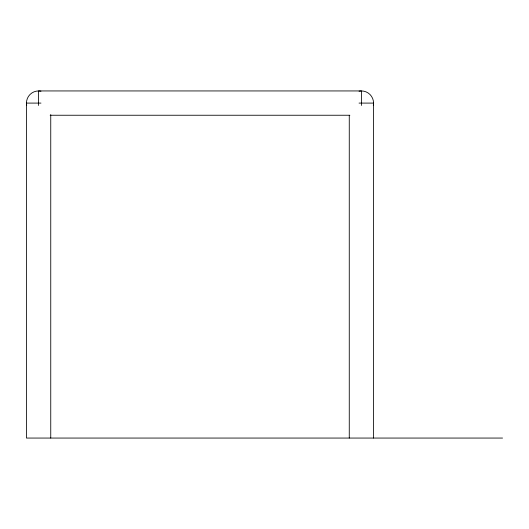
<?xml version="1.0" encoding="UTF-8"?>
<svg xmlns="http://www.w3.org/2000/svg" width="529" height="529" viewBox="0 0 529 529"><rect width="100%" height="100%" fill="white"/><g stroke="black" fill="none" stroke-linecap="round" stroke-linejoin="round"><path stroke-width="0.79" d="M40.971 103.095L26.45 103.095L26.45 438.058L502.55 438.058M359.046 103.095L373.56 103.095L373.56 438.058M50.156 115.243L349.854 115.243M361.413 105.463L361.413 90.942L38.597 90.942L38.597 105.463M349.266 115.467L349.266 438.058M50.751 114.641L50.751 438.058M359.046 91.18A12.147 12.147 0 0 1 373.329 105.463M26.681 105.463A12.147 12.147 0 0 1 40.971 91.18"/></g></svg>
